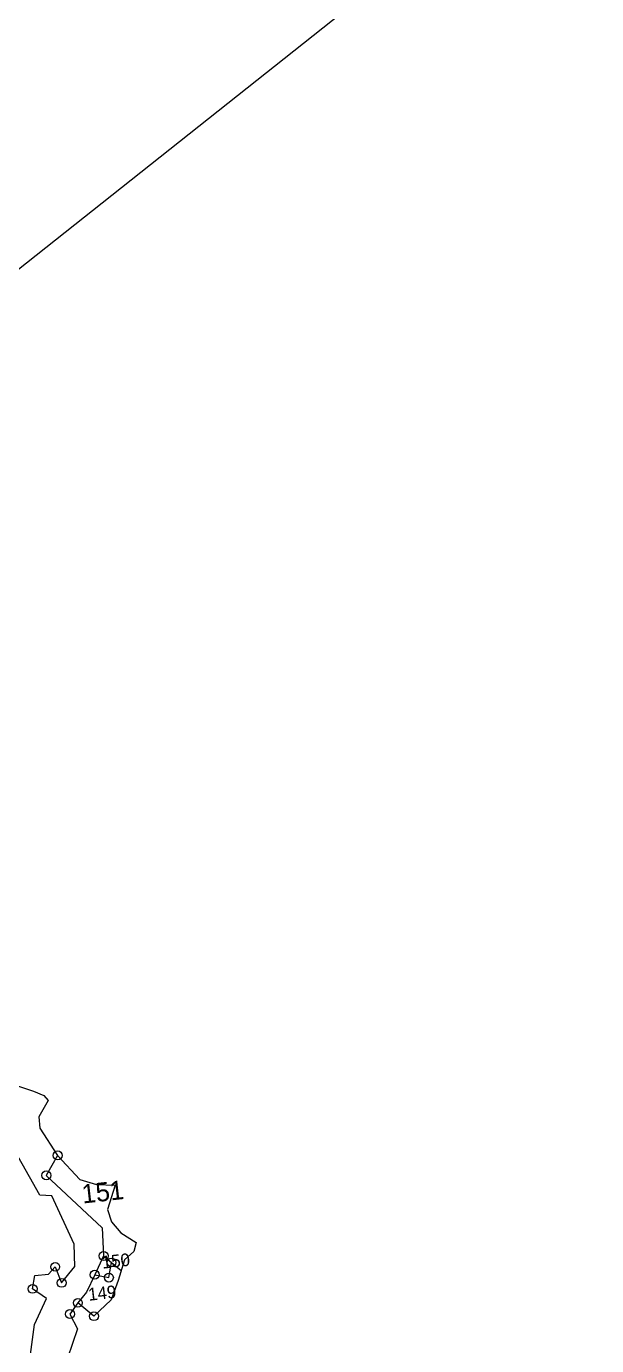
# Model space of a CAD drawing. Header units: metres. Extents: x 321210 to 324666, y 1829391 to 1832703.
# Drawn here: x 322369 to 322636, y 1831471 to 1832087 of the extents above; entities that cross this region are included whole.
import ezdxf

# ---------------------------------------------------------------- set-up
doc = ezdxf.new("R2010")
doc.units = ezdxf.units.M
for name, color, linetype in [('OFF', 1, 'Continuous'), ('POLY_PARCEL', 6, 'Continuous'), ('POLY_WATER', 4, 'Continuous'), ('TEXT_PARCEL', 7, 'Continuous')]:
    doc.layers.add(name, color=color, linetype=linetype)
doc.styles.add('TEXT_MAP', font='')
doc.styles.get('TEXT_MAP').set_extended_font_data('Kruti Dev 050')

msp = doc.modelspace()

# ---------------------------------------------------------------- linework, layer by layer
for centre in [(322383.75, 1831559.4), (322378.46, 1831550.08), (322405.26, 1831512.43), (322408.93, 1831509.38), (322382.62, 1831507.35), (322401.1, 1831503.64), (322407.7, 1831502.34), (322372.04, 1831497.06), (322385.62, 1831499.87), (322393.21, 1831490.52), (322389.49, 1831485.31), (322400.74, 1831484.29)]:
    msp.add_circle(centre, 2.09)
at = {"layer": 'OFF'}
msp.add_line((323285.63, 1832703.37), (322182.02, 1831827.8), dxfattribs=at)
at = {"layer": 'POLY_PARCEL'}
for p, q in [((322375.42, 1831540.81), (322362.4, 1831564.08)), ((322383.75, 1831559.4), (322378.46, 1831550.08)), ((322378.46, 1831550.08), (322404.62, 1831525.5)), ((322381.09, 1831540.57), (322375.42, 1831540.81)), ((322391.43, 1831517.87), (322381.09, 1831540.57)), ((322404.62, 1831525.5), (322405.26, 1831512.43)), ((322391.72, 1831507.49), (322391.43, 1831517.87)), ((322405.26, 1831512.43), (322401.1, 1831503.64)), ((322405.26, 1831512.43), (322408.93, 1831509.38)), ((322373.09, 1831503.25), (322379.52, 1831503.96)), ((322379.52, 1831503.96), (322382.62, 1831507.35)), ((322382.62, 1831507.35), (322385.62, 1831499.87)), ((322385.62, 1831499.87), (322391.72, 1831507.49)), ((322401.1, 1831503.64), (322397.28, 1831495.53)), ((322401.1, 1831503.64), (322407.7, 1831502.34)), ((322407.7, 1831502.34), (322408.93, 1831509.38)), ((322408.93, 1831509.38), (322413.46, 1831505.62)), ((322372.04, 1831497.06), (322373.09, 1831503.25)), ((322378.62, 1831492.59), (322372.04, 1831497.06)), ((322373.02, 1831480.47), (322378.62, 1831492.59)), ((322397.28, 1831495.53), (322393.21, 1831490.52)), ((322371.12, 1831466.38), (322373.02, 1831480.47))]:
    msp.add_line(p, q, dxfattribs=at)
at = {"layer": 'POLY_WATER'}
for p, q in [((322364.58, 1831592.06), (322372.47, 1831589.4)), ((322372.47, 1831589.4), (322377.25, 1831587.4)), ((322379.27, 1831585.1), (322374.91, 1831577.37)), ((322377.25, 1831587.4), (322379.27, 1831585.1)), ((322374.91, 1831577.37), (322375.5, 1831572.13)), ((322375.5, 1831572.13), (322383.75, 1831559.4)), ((322383.75, 1831559.4), (322394.11, 1831548.17)), ((322394.11, 1831548.17), (322401.96, 1831545.76)), ((322401.96, 1831545.76), (322410.6, 1831545.46)), ((322410.6, 1831545.46), (322407.05, 1831534.19)), ((322407.05, 1831534.19), (322408.96, 1831528.34)), ((322408.96, 1831528.34), (322413.32, 1831523.27)), ((322413.32, 1831523.27), (322420.41, 1831518.75)), ((322420.41, 1831518.75), (322419.35, 1831514.59)), ((322415, 1831510.65), (322412.03, 1831500.96)), ((322419.35, 1831514.59), (322415, 1831510.65)), ((322412.03, 1831500.96), (322408.73, 1831492)), ((322408.73, 1831492), (322400.74, 1831484.29)), ((322393.21, 1831490.52), (322389.49, 1831485.31)), ((322389.49, 1831485.31), (322393.05, 1831478.37)), ((322400.74, 1831484.29), (322393.21, 1831490.52)), ((322393.05, 1831478.37), (322385.97, 1831457.87))]:
    msp.add_line(p, q, dxfattribs=at)

# ---------------------------------------------------------------- texts
at = {"layer": 'TEXT_PARCEL', "style": 'TEXT_MAP'}
for s, height, p in [('151', 8.839, (322395.51, 1831536.91)), ('150', 5.893, (322404.77, 1831506.47)), ('149', 5.893, (322398.36, 1831491.48))]:
    msp.add_text(s, height=height, rotation=6.35835, dxfattribs=at).set_placement(p)

doc.saveas('drawing.dxf')
